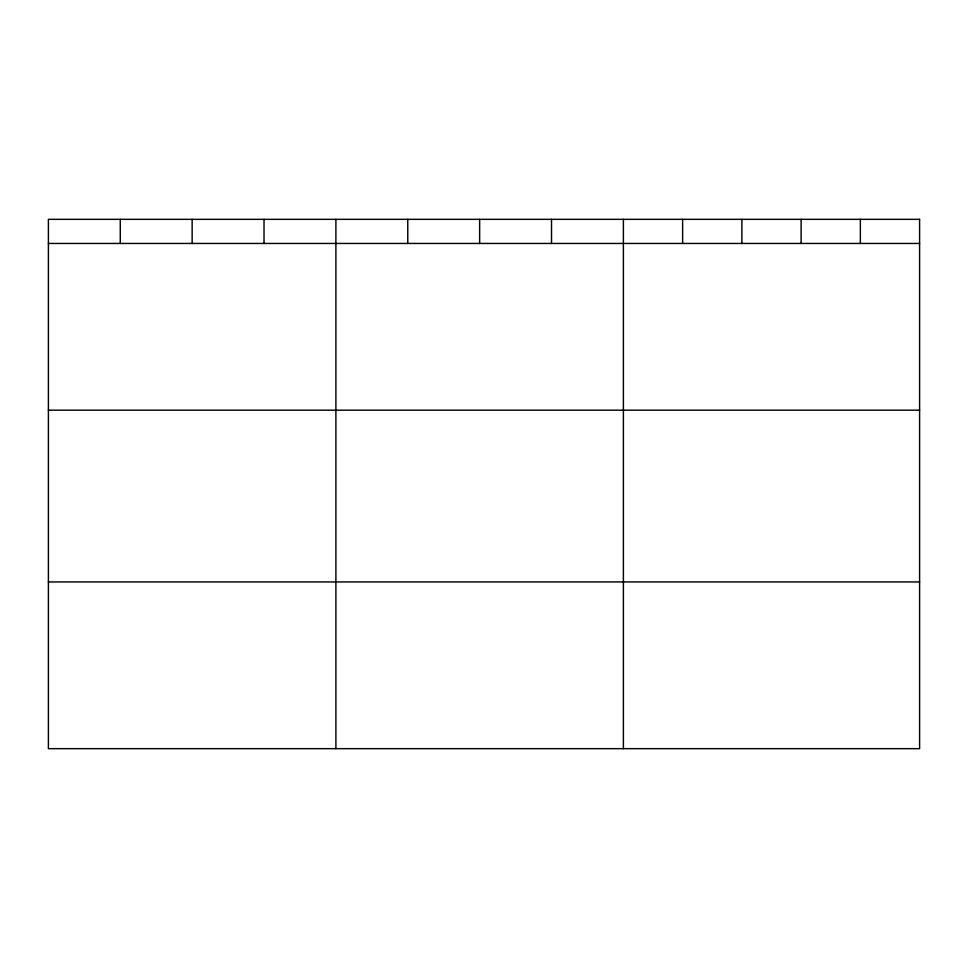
<?xml version="1.0" encoding="UTF-8"?>
<svg xmlns="http://www.w3.org/2000/svg" width="968" height="968" viewBox="0 0 968 968"><rect width="100%" height="100%" fill="white"/><g stroke="black" fill="none" stroke-linecap="round" stroke-linejoin="round"><path stroke-width="1.45" d="M48.4 243.452L919.6 243.452M48.4 410.178L919.6 410.178M48.4 581.937L919.6 581.937M860.358 219.337L860.358 243.452M801.117 219.337L801.117 243.452M741.875 219.337L741.875 243.452M682.634 219.337L682.634 243.452M623.392 219.337L623.392 748.663M551.518 219.337L551.518 243.452M479.644 219.337L479.644 243.452M407.77 219.337L407.77 243.452M335.896 219.337L335.896 748.663M264.022 219.337L264.022 243.452M192.148 219.337L192.148 243.452M120.274 219.337L120.274 243.452M919.6 219.337L48.4 219.337L48.4 748.663L919.6 748.663L919.6 219.337"/></g></svg>
